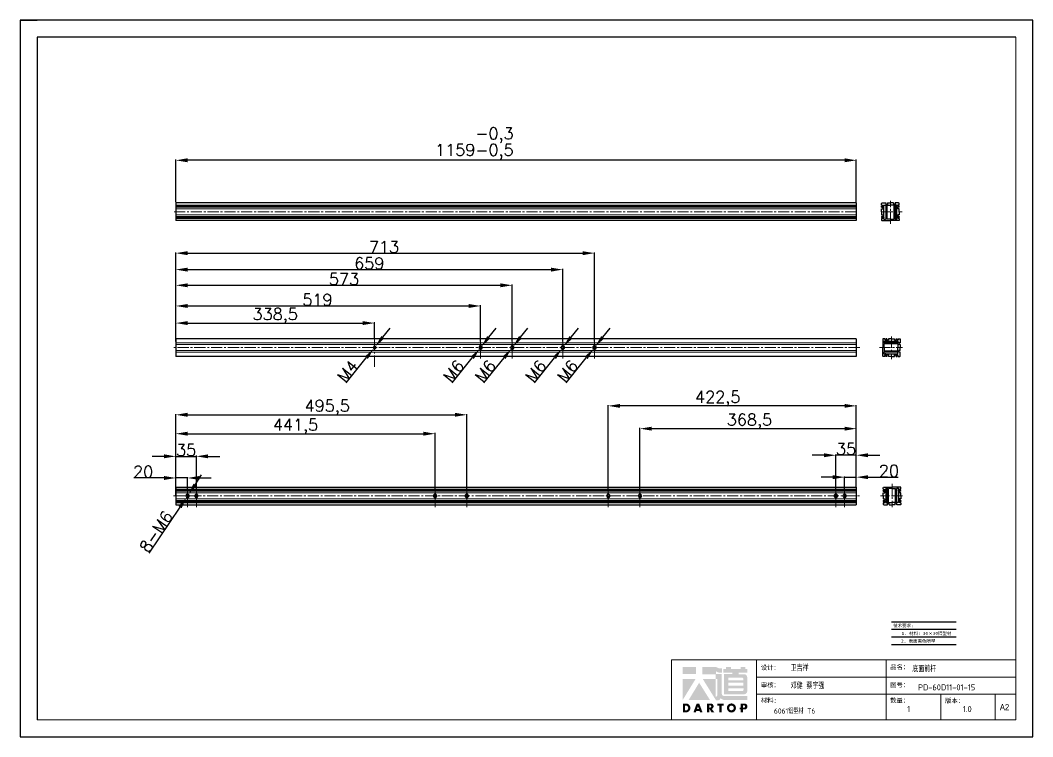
# Model space of a CAD drawing. Header units: millimetres. Extents: x -30327 to 34858, y 4015 to 75103.
# Drawn here: x 18021 to 19746, y 60062 to 61281 of the extents above; entities that cross this region are included whole.
import ezdxf
from ezdxf.enums import TextEntityAlignment as Align

# ---------------------------------------------------------------- set-up
doc = ezdxf.new("R2010")
doc.units = ezdxf.units.MM
doc.linetypes.add('CENTER2', pattern=[28.575, 19.05, -3.175, 3.175, -3.175])
doc.layers.add('A-TITLEBLOCK', color=7, linetype='Continuous', lineweight=18)
doc.layers.add('cen', color=1, linetype='CENTER2', lineweight=9)
for name, color, linetype in [('print', 30, 'Continuous'), ('red', 1, 'CENTER2'), ('yellow', 2, 'Continuous')]:
    doc.layers.add(name, color=color, linetype=linetype)
doc.styles.add('GB', font='GBENOR.SHX', dxfattribs={"bigfont": 'gbcbig.shx'})
doc.styles.add('HZ', font='')
doc.styles.add('SLDTEXTSTYLE0', font='simfang.ttf', dxfattribs={"bigfont": 'bigfont'})
doc.styles.add('SLDTEXTSTYLE1', font='Gothic.ttf', dxfattribs={"width": 0.913})
doc.styles.get("Standard").update_dxf_attribs({"font": 'txt', "bigfont": 'gbcbig.shx'})
doc.styles.get('HZ').set_extended_font_data('SimSun')
doc.dimstyles.new('ISO-25', dxfattribs={"dimtxt": 20, "dimasz": 20, "dimexe": 1.25, "dimexo": 0.625, "dimtad": 1, "dimtxsty": 'Standard', "dimcen": 2.5, "dimadec": 0, "dimazin": 0, "dimtfac": 1, "dimtmove": 0, "dimatfit": 3, "dimfxl": 0, "dimarcsym": 0})

# ---------------------------------------------------------------- blocks, each defined once
blk = doc.blocks.new('*D225')
at = {"layer": 'Defpoints', "color": 0, "transparency": 16777216}
for p in [(18286.4, 61043), (18286.4, 60971), (19445.4, 60970.4)]:
    blk.add_point(p, dxfattribs=at)
at = {"layer": 'yellow', "color": 0, "lineweight": -2, "transparency": 16777216}
for p, q in [((18286.4, 60971.7), (18286.4, 61044.3)), ((19445.4, 60971), (19445.4, 61044.3)), ((19425.4, 61043), (18306.4, 61043))]:
    blk.add_line(p, q, dxfattribs=at)
at = {"layer": 'yellow', "color": 0, "transparency": 16777216}
for points in [[(18306.4, 61046.4), (18306.4, 61039.7), (18286.4, 61043)], [(19425.4, 61046.4), (19425.4, 61039.7), (19445.4, 61043)]]:
    blk.add_solid(points, dxfattribs=at)
at = {"layer": 'yellow', "color": 0, "lineweight": 9, "transparency": 16777216, "insert": (18794.9, 61074.7), "char_height": 20, "attachment_point": 5}
blk.add_mtext('1159\\S-0,3^ -0,5;', dxfattribs=at)
blk = doc.blocks.new('*D226')
at = {"layer": 'Defpoints', "color": 0, "transparency": 16777216}
for p in [(18304.7, 60469.3), (18308.1, 60474.3)]:
    blk.add_point(p, dxfattribs=at)
at = {"layer": 'yellow', "color": 0, "lineweight": -2, "transparency": 16777216}
for p, q in [((18319.2, 60490.9), (18330.4, 60507.5)), ((18308.1, 60474.3), (18304.7, 60469.3)), ((18240.9, 60374.2), (18293.6, 60452.7))]:
    blk.add_line(p, q, dxfattribs=at)
at = {"layer": 'yellow', "color": 0, "transparency": 16777216}
for points in [[(18316.5, 60492.8), (18322, 60489.1), (18308.1, 60474.3)], [(18290.8, 60454.6), (18296.4, 60450.9), (18304.7, 60469.3)]]:
    blk.add_solid(points, dxfattribs=at)
at = {"layer": 'yellow', "color": 0, "lineweight": 9, "transparency": 16777216, "insert": (18252.8, 60411.1), "char_height": 20, "attachment_point": 5, "rotation": 56.1232}
blk.add_mtext('8-M6', dxfattribs=at)
blk = doc.blocks.new('*D227')
at = {"layer": 'Defpoints', "color": 0, "transparency": 16777216}
for p in [(19425.4, 60503.8), (19425.4, 60481.8), (19445.4, 60486.8)]:
    blk.add_point(p, dxfattribs=at)
at = {"layer": 'yellow', "color": 0, "lineweight": -2, "transparency": 16777216}
for p, q in [((19405.4, 60503.8), (19385.4, 60503.8)), ((19425.4, 60482.5), (19425.4, 60505)), ((19425.4, 60503.8), (19445.4, 60503.8)), ((19445.4, 60487.5), (19445.4, 60505)), ((19465.4, 60503.8), (19516.7, 60503.8))]:
    blk.add_line(p, q, dxfattribs=at)
at = {"layer": 'yellow', "color": 0, "transparency": 16777216}
for points in [[(19405.4, 60507.1), (19405.4, 60500.4), (19425.4, 60503.8)], [(19465.4, 60507.1), (19465.4, 60500.4), (19445.4, 60503.8)]]:
    blk.add_solid(points, dxfattribs=at)
at = {"layer": 'yellow', "color": 0, "lineweight": 9, "transparency": 16777216, "insert": (19501, 60514.4), "char_height": 20, "attachment_point": 5}
blk.add_mtext('20', dxfattribs=at)
blk = doc.blocks.new('*D228')
at = {"layer": 'Defpoints', "color": 0, "transparency": 16777216}
for p in [(18306.4, 60502.4), (18286.4, 60486.8), (18306.4, 60481.3)]:
    blk.add_point(p, dxfattribs=at)
at = {"layer": 'yellow', "color": 0, "lineweight": -2, "transparency": 16777216}
for p, q in [((18266.4, 60502.4), (18215.2, 60502.4)), ((18286.4, 60487.5), (18286.4, 60503.6)), ((18306.4, 60502.4), (18286.4, 60502.4)), ((18306.4, 60482), (18306.4, 60503.6)), ((18326.4, 60502.4), (18346.4, 60502.4))]:
    blk.add_line(p, q, dxfattribs=at)
at = {"layer": 'yellow', "color": 0, "transparency": 16777216}
for points in [[(18266.4, 60505.7), (18266.4, 60499), (18286.4, 60502.4)], [(18326.4, 60505.7), (18326.4, 60499), (18306.4, 60502.4)]]:
    blk.add_solid(points, dxfattribs=at)
at = {"layer": 'yellow', "color": 0, "lineweight": 9, "transparency": 16777216, "insert": (18230.8, 60513), "char_height": 20, "attachment_point": 5}
blk.add_mtext('20', dxfattribs=at)
blk = doc.blocks.new('*D473')
at = {"layer": 'Defpoints', "color": 0, "transparency": 16777216}
for p in [(18321.4, 60539.2), (18286.4, 60487.8), (18321.4, 60481.3)]:
    blk.add_point(p, dxfattribs=at)
at = {"layer": 'yellow', "color": 0, "lineweight": -2, "transparency": 16777216}
for p, q in [((18266.4, 60539.2), (18246.4, 60539.2)), ((18286.4, 60488.5), (18286.4, 60540.5)), ((18286.4, 60539.2), (18321.4, 60539.2)), ((18321.4, 60482), (18321.4, 60540.5)), ((18341.4, 60539.2), (18361.4, 60539.2))]:
    blk.add_line(p, q, dxfattribs=at)
at = {"layer": 'yellow', "color": 0, "transparency": 16777216}
for points in [[(18266.4, 60542.6), (18266.4, 60535.9), (18286.4, 60539.2)], [(18341.4, 60542.6), (18341.4, 60535.9), (18321.4, 60539.2)]]:
    blk.add_solid(points, dxfattribs=at)
at = {"layer": 'yellow', "color": 0, "lineweight": 9, "transparency": 16777216, "insert": (18303.9, 60549.9), "char_height": 20, "attachment_point": 5}
blk.add_mtext('35', dxfattribs=at)
blk = doc.blocks.new('*D474')
at = {"layer": 'Defpoints', "color": 0, "transparency": 16777216}
for p in [(18781.9, 60609.9), (18286.4, 60481.3), (18781.9, 60481.3)]:
    blk.add_point(p, dxfattribs=at)
at = {"layer": 'yellow', "color": 0, "lineweight": -2, "transparency": 16777216}
for p, q in [((18286.4, 60482), (18286.4, 60611.2)), ((18306.4, 60609.9), (18761.9, 60609.9)), ((18781.9, 60482), (18781.9, 60611.2))]:
    blk.add_line(p, q, dxfattribs=at)
at = {"layer": 'yellow', "color": 0, "transparency": 16777216}
for points in [[(18306.4, 60613.3), (18306.4, 60606.6), (18286.4, 60609.9)], [(18761.9, 60613.3), (18761.9, 60606.6), (18781.9, 60609.9)]]:
    blk.add_solid(points, dxfattribs=at)
at = {"layer": 'yellow', "color": 0, "lineweight": 9, "transparency": 16777216, "insert": (18544.3, 60622.2), "char_height": 20, "attachment_point": 5}
blk.add_mtext('495,5', dxfattribs=at)
blk = doc.blocks.new('*D475')
at = {"layer": 'Defpoints', "color": 0, "transparency": 16777216}
for p in [(19076.9, 60586.3), (19076.9, 60481.8), (19445.4, 60487.8)]:
    blk.add_point(p, dxfattribs=at)
at = {"layer": 'yellow', "color": 0, "lineweight": -2, "transparency": 16777216}
for p, q in [((19076.9, 60482.5), (19076.9, 60587.5)), ((19425.4, 60586.3), (19096.9, 60586.3)), ((19445.4, 60488.5), (19445.4, 60587.5))]:
    blk.add_line(p, q, dxfattribs=at)
at = {"layer": 'yellow', "color": 0, "transparency": 16777216}
for points in [[(19096.9, 60589.6), (19096.9, 60583), (19076.9, 60586.3)], [(19425.4, 60589.6), (19425.4, 60583), (19445.4, 60586.3)]]:
    blk.add_solid(points, dxfattribs=at)
at = {"layer": 'yellow', "color": 0, "lineweight": 9, "transparency": 16777216, "insert": (19263.4, 60598.6), "char_height": 20, "attachment_point": 5}
blk.add_mtext('368,5', dxfattribs=at)
blk = doc.blocks.new('*D476')
at = {"layer": 'Defpoints', "color": 0, "transparency": 16777216}
for p in [(19410.4, 60541.1), (19410.4, 60481.8), (19445.4, 60486.8)]:
    blk.add_point(p, dxfattribs=at)
at = {"layer": 'yellow', "color": 0, "lineweight": -2, "transparency": 16777216}
for p, q in [((19390.4, 60541.1), (19370.4, 60541.1)), ((19410.4, 60482.5), (19410.4, 60542.3)), ((19445.4, 60541.1), (19410.4, 60541.1)), ((19445.4, 60487.5), (19445.4, 60542.3)), ((19465.4, 60541.1), (19485.4, 60541.1))]:
    blk.add_line(p, q, dxfattribs=at)
at = {"layer": 'yellow', "color": 0, "transparency": 16777216}
for points in [[(19390.4, 60544.4), (19390.4, 60537.7), (19410.4, 60541.1)], [(19465.4, 60544.4), (19465.4, 60537.7), (19445.4, 60541.1)]]:
    blk.add_solid(points, dxfattribs=at)
at = {"layer": 'yellow', "color": 0, "lineweight": 9, "transparency": 16777216, "insert": (19427.9, 60551.7), "char_height": 20, "attachment_point": 5}
blk.add_mtext('35', dxfattribs=at)
blk = doc.blocks.new('*D628')
at = {"layer": 'Defpoints', "color": 0, "transparency": 16777216}
for p in [(18624.9, 60766), (18286.4, 60739.4), (18624.9, 60740)]:
    blk.add_point(p, dxfattribs=at)
at = {"layer": 'yellow', "color": 0, "lineweight": -2, "transparency": 16777216}
for p, q in [((18286.4, 60740), (18286.4, 60767.3)), ((18306.4, 60766), (18604.9, 60766)), ((18624.9, 60740.6), (18624.9, 60767.3))]:
    blk.add_line(p, q, dxfattribs=at)
at = {"layer": 'yellow', "color": 0, "transparency": 16777216}
for points in [[(18306.4, 60769.3), (18306.4, 60762.7), (18286.4, 60766)], [(18604.9, 60769.3), (18604.9, 60762.7), (18624.9, 60766)]]:
    blk.add_solid(points, dxfattribs=at)
at = {"layer": 'yellow', "color": 0, "lineweight": 9, "transparency": 16777216, "insert": (18455.7, 60778.3), "char_height": 20, "attachment_point": 5}
blk.add_mtext('338,5', dxfattribs=at)
blk = doc.blocks.new('*D629')
at = {"layer": 'Defpoints', "color": 0, "transparency": 16777216}
for p in [(18623.4, 60722.4), (18626.5, 60726.3)]:
    blk.add_point(p, dxfattribs=at)
at = {"layer": 'yellow', "color": 0, "lineweight": -2, "transparency": 16777216}
for p, q in [((18639, 60742), (18651.5, 60757.6)), ((18626.5, 60726.3), (18623.4, 60722.4)), ((18576.7, 60664.2), (18610.9, 60706.8))]:
    blk.add_line(p, q, dxfattribs=at)
at = {"layer": 'yellow', "color": 0, "transparency": 16777216}
for points in [[(18636.4, 60744), (18641.6, 60739.9), (18626.5, 60726.3)], [(18608.3, 60708.9), (18613.5, 60704.8), (18623.4, 60722.4)]]:
    blk.add_solid(points, dxfattribs=at)
at = {"layer": 'yellow', "color": 0, "lineweight": 9, "transparency": 16777216, "insert": (18579.2, 60684.4), "char_height": 20, "attachment_point": 5, "rotation": 51.296}
blk.add_mtext('M4', dxfattribs=at)
blk = doc.blocks.new('*D1187')
at = {"layer": 'Defpoints', "color": 0, "transparency": 16777216}
for p in [(18727.9, 60577.7), (18727.9, 60481.3), (18286.4, 60471.8)]:
    blk.add_point(p, dxfattribs=at)
at = {"layer": 'yellow', "color": 0, "lineweight": -2, "transparency": 16777216}
for p, q in [((18286.4, 60472.5), (18286.4, 60579)), ((18727.9, 60482), (18727.9, 60579)), ((18306.4, 60577.7), (18707.9, 60577.7))]:
    blk.add_line(p, q, dxfattribs=at)
at = {"layer": 'yellow', "color": 0, "transparency": 16777216}
for points in [[(18306.4, 60581.1), (18306.4, 60574.4), (18286.4, 60577.7)], [(18707.9, 60581.1), (18707.9, 60574.4), (18727.9, 60577.7)]]:
    blk.add_solid(points, dxfattribs=at)
at = {"layer": 'yellow', "color": 0, "lineweight": 9, "transparency": 16777216, "insert": (18490.3, 60590), "char_height": 20, "attachment_point": 5}
blk.add_mtext('441,5', dxfattribs=at)
blk = doc.blocks.new('*D1188')
at = {"layer": 'Defpoints', "color": 0, "transparency": 16777216}
for p in [(19022.9, 60625.1), (19022.9, 60481.8), (19445.4, 60486.8)]:
    blk.add_point(p, dxfattribs=at)
at = {"layer": 'yellow', "color": 0, "lineweight": -2, "transparency": 16777216}
for p, q in [((19022.9, 60482.5), (19022.9, 60626.3)), ((19425.4, 60625.1), (19042.9, 60625.1)), ((19445.4, 60487.5), (19445.4, 60626.3))]:
    blk.add_line(p, q, dxfattribs=at)
at = {"layer": 'yellow', "color": 0, "transparency": 16777216}
for points in [[(19042.9, 60628.4), (19042.9, 60621.8), (19022.9, 60625.1)], [(19425.4, 60628.4), (19425.4, 60621.8), (19445.4, 60625.1)]]:
    blk.add_solid(points, dxfattribs=at)
at = {"layer": 'yellow', "color": 0, "lineweight": 9, "transparency": 16777216, "insert": (19209.4, 60637.4), "char_height": 20, "attachment_point": 5}
blk.add_mtext('422,5', dxfattribs=at)
blk = doc.blocks.new('*D1197')
at = {"layer": 'Defpoints', "color": 0, "transparency": 16777216}
for p in [(18859.4, 60830.3), (18286.4, 60733.9), (18859.4, 60733.9)]:
    blk.add_point(p, dxfattribs=at)
at = {"layer": 'yellow', "color": 0, "lineweight": -2, "transparency": 16777216}
for p, q in [((18286.4, 60734.5), (18286.4, 60831.5)), ((18306.4, 60830.3), (18839.4, 60830.3)), ((18859.4, 60734.5), (18859.4, 60831.5))]:
    blk.add_line(p, q, dxfattribs=at)
at = {"layer": 'yellow', "color": 0, "transparency": 16777216}
for points in [[(18306.4, 60833.6), (18306.4, 60827), (18286.4, 60830.3)], [(18839.4, 60833.6), (18839.4, 60827), (18859.4, 60830.3)]]:
    blk.add_solid(points, dxfattribs=at)
at = {"layer": 'yellow', "color": 0, "lineweight": 9, "transparency": 16777216, "insert": (18572.9, 60840.9), "char_height": 20, "attachment_point": 5}
blk.add_mtext('573', dxfattribs=at)
blk = doc.blocks.new('*D1198')
at = {"layer": 'Defpoints', "color": 0, "transparency": 16777216}
for p in [(18999.4, 60885), (18286.4, 60740.4), (18999.4, 60733.9)]:
    blk.add_point(p, dxfattribs=at)
at = {"layer": 'yellow', "color": 0, "lineweight": -2, "transparency": 16777216}
for p, q in [((18286.4, 60741), (18286.4, 60886.2)), ((18306.4, 60885), (18979.4, 60885)), ((18999.4, 60734.5), (18999.4, 60886.2))]:
    blk.add_line(p, q, dxfattribs=at)
at = {"layer": 'yellow', "color": 0, "transparency": 16777216}
for points in [[(18306.4, 60888.3), (18306.4, 60881.6), (18286.4, 60885)], [(18979.4, 60888.3), (18979.4, 60881.6), (18999.4, 60885)]]:
    blk.add_solid(points, dxfattribs=at)
at = {"layer": 'yellow', "color": 0, "lineweight": 9, "transparency": 16777216, "insert": (18640.9, 60895.6), "char_height": 20, "attachment_point": 5}
blk.add_mtext('713', dxfattribs=at)
blk = doc.blocks.new('*D1199')
at = {"layer": 'Defpoints', "color": 0, "transparency": 16777216}
for p in [(18857.9, 60722.4), (18861, 60726.3)]:
    blk.add_point(p, dxfattribs=at)
at = {"layer": 'yellow', "color": 0, "lineweight": -2, "transparency": 16777216}
for p, q in [((18873.5, 60742), (18886, 60757.6)), ((18861, 60726.3), (18857.9, 60722.4)), ((18811.2, 60664.2), (18845.4, 60706.8))]:
    blk.add_line(p, q, dxfattribs=at)
at = {"layer": 'yellow', "color": 0, "transparency": 16777216}
for points in [[(18870.9, 60744), (18876.1, 60739.9), (18861, 60726.3)], [(18842.8, 60708.9), (18848, 60704.8), (18857.9, 60722.4)]]:
    blk.add_solid(points, dxfattribs=at)
at = {"layer": 'yellow', "color": 0, "lineweight": 9, "transparency": 16777216, "insert": (18813.7, 60684.4), "char_height": 20, "attachment_point": 5, "rotation": 51.296}
blk.add_mtext('M6', dxfattribs=at)
blk = doc.blocks.new('*D1200')
at = {"layer": 'Defpoints', "color": 0, "transparency": 16777216}
for p in [(18997.9, 60722.4), (19001, 60726.3)]:
    blk.add_point(p, dxfattribs=at)
at = {"layer": 'yellow', "color": 0, "lineweight": -2, "transparency": 16777216}
for p, q in [((19013.5, 60742), (19026, 60757.6)), ((19001, 60726.3), (18997.9, 60722.4)), ((18951.2, 60664.2), (18985.4, 60706.8))]:
    blk.add_line(p, q, dxfattribs=at)
at = {"layer": 'yellow', "color": 0, "transparency": 16777216}
for points in [[(19010.9, 60744), (19016.1, 60739.9), (19001, 60726.3)], [(18982.8, 60708.9), (18988, 60704.8), (18997.9, 60722.4)]]:
    blk.add_solid(points, dxfattribs=at)
at = {"layer": 'yellow', "color": 0, "lineweight": 9, "transparency": 16777216, "insert": (18953.7, 60684.4), "char_height": 20, "attachment_point": 5, "rotation": 51.296}
blk.add_mtext('M6', dxfattribs=at)
blk = doc.blocks.new('*D1201')
at = {"layer": 'Defpoints', "color": 0, "transparency": 16777216}
for p in [(18805.4, 60795.1), (18286.4, 60739.4), (18805.4, 60733.9)]:
    blk.add_point(p, dxfattribs=at)
at = {"layer": 'yellow', "color": 0, "lineweight": -2, "transparency": 16777216}
for p, q in [((18286.4, 60740), (18286.4, 60796.4)), ((18306.4, 60795.1), (18785.4, 60795.1)), ((18805.4, 60734.5), (18805.4, 60796.4))]:
    blk.add_line(p, q, dxfattribs=at)
at = {"layer": 'yellow', "color": 0, "transparency": 16777216}
for points in [[(18306.4, 60798.4), (18306.4, 60791.8), (18286.4, 60795.1)], [(18785.4, 60798.4), (18785.4, 60791.8), (18805.4, 60795.1)]]:
    blk.add_solid(points, dxfattribs=at)
at = {"layer": 'yellow', "color": 0, "lineweight": 9, "transparency": 16777216, "insert": (18527.6, 60805.7), "char_height": 20, "attachment_point": 5}
blk.add_mtext('519', dxfattribs=at)
blk = doc.blocks.new('*D1202')
at = {"layer": 'Defpoints', "color": 0, "transparency": 16777216}
for p in [(18945.4, 60857), (18286.4, 60745.9), (18945.4, 60733.9)]:
    blk.add_point(p, dxfattribs=at)
at = {"layer": 'yellow', "color": 0, "lineweight": -2, "transparency": 16777216}
for p, q in [((18286.4, 60746.5), (18286.4, 60858.2)), ((18306.4, 60857), (18925.4, 60857)), ((18945.4, 60734.5), (18945.4, 60858.2))]:
    blk.add_line(p, q, dxfattribs=at)
at = {"layer": 'yellow', "color": 0, "transparency": 16777216}
for points in [[(18306.4, 60860.3), (18306.4, 60853.6), (18286.4, 60857)], [(18925.4, 60860.3), (18925.4, 60853.6), (18945.4, 60857)]]:
    blk.add_solid(points, dxfattribs=at)
at = {"layer": 'yellow', "color": 0, "lineweight": 9, "transparency": 16777216, "insert": (18615.9, 60867.6), "char_height": 20, "attachment_point": 5}
blk.add_mtext('659', dxfattribs=at)
blk = doc.blocks.new('*D1203')
at = {"layer": 'Defpoints', "color": 0, "transparency": 16777216}
for p in [(18803.9, 60722.4), (18807, 60726.3)]:
    blk.add_point(p, dxfattribs=at)
at = {"layer": 'yellow', "color": 0, "lineweight": -2, "transparency": 16777216}
for p, q in [((18819.5, 60742), (18832, 60757.6)), ((18807, 60726.3), (18803.9, 60722.4)), ((18757.2, 60664.2), (18791.4, 60706.8))]:
    blk.add_line(p, q, dxfattribs=at)
at = {"layer": 'yellow', "color": 0, "transparency": 16777216}
for points in [[(18816.9, 60744), (18822.1, 60739.9), (18807, 60726.3)], [(18788.8, 60708.9), (18794, 60704.8), (18803.9, 60722.4)]]:
    blk.add_solid(points, dxfattribs=at)
at = {"layer": 'yellow', "color": 0, "lineweight": 9, "transparency": 16777216, "insert": (18759.7, 60684.4), "char_height": 20, "attachment_point": 5, "rotation": 51.296}
blk.add_mtext('M6', dxfattribs=at)
blk = doc.blocks.new('*D1204')
at = {"layer": 'Defpoints', "color": 0, "transparency": 16777216}
for p in [(18943.9, 60722.4), (18947, 60726.3)]:
    blk.add_point(p, dxfattribs=at)
at = {"layer": 'yellow', "color": 0, "lineweight": -2, "transparency": 16777216}
for p, q in [((18959.5, 60742), (18972, 60757.6)), ((18947, 60726.3), (18943.9, 60722.4)), ((18897.2, 60664.2), (18931.4, 60706.8))]:
    blk.add_line(p, q, dxfattribs=at)
at = {"layer": 'yellow', "color": 0, "transparency": 16777216}
for points in [[(18956.9, 60744), (18962.1, 60739.9), (18947, 60726.3)], [(18928.8, 60708.9), (18934, 60704.8), (18943.9, 60722.4)]]:
    blk.add_solid(points, dxfattribs=at)
at = {"layer": 'yellow', "color": 0, "lineweight": 9, "transparency": 16777216, "insert": (18899.7, 60684.4), "char_height": 20, "attachment_point": 5, "rotation": 51.296}
blk.add_mtext('M6', dxfattribs=at)
blk = doc.blocks.new('Dartop Logo')
at = {"true_color": 0xc40018}
h = blk.add_hatch(color=12, dxfattribs=at)
h.set_gradient(color1=(196, 0, 24), color2=(196, 0, 24), tint=1)
h.paths.add_polyline_path([(30.39, -3.87), (33.08, -5.04), (35.99, -5.04), (35.99, -1.19), (33.59, -1.19), (30.46, 0.05), (17.94, 0.05), (17.94, -6.46), (30.12, -6.46), (30.12, -6.59), (30.12, -10.75), (18.31, -10.75), (30.46, -30.31), (32.87, -30.31, 0.279375), (34.63, -28.6), (34.63, -28.51), (34.84, -28.51, 0.143145), (38.15, -30.2), (59.27, -30.2), (59.27, -26.49), (38.06, -26.49, -0.414214), (35.75, -24.18), (35.75, -6.26), (30.39, -6.26)])
h.paths.add_polyline_path([(30.25, -10.84), (31.8, -10.84), (31.8, -26.02, -0.088936), (30.9, -26.94), (30.24, -26.94)], flags=16)
h = blk.add_hatch(color=12, dxfattribs=at)
h.set_gradient(color1=(196, 0, 24), color2=(196, 0, 24), tint=1)
h.paths.add_polyline_path([(59.24, -1.73), (57.36, -1.73), (57.36, 0.06), (53.06, 0.06), (53.06, -1.64), (44.29, -1.64), (44.29, 0.15), (39.7, 0.15), (39.7, -1.67), (37.16, -1.67), (37.16, -4.97), (45.54, -4.97), (45.54, -6.42), (37.73, -6.42), (37.73, -24.88), (56.26, -24.88, 0.414214), (59.15, -21.99), (59.15, -9.35, 0.414214), (56.26, -6.46), (51.36, -6.46), (51.36, -5.03), (59.24, -5.03)])
h.paths.add_polyline_path([(54.21, -9.59, -0.414214), (55.66, -11.04), (55.66, -12.1), (41.79, -12.1), (41.79, -9.59)], flags=16)
h.paths.add_polyline_path([(55.57, -14.33), (55.57, -17.01), (41.88, -17.01), (41.88, -14.33)], flags=16)
h.paths.add_polyline_path([(55.75, -19.43), (55.75, -20.57, -0.414214), (54.3, -22.02), (41.88, -22.02), (41.88, -19.43)], flags=16)
h = blk.add_hatch(color=12, dxfattribs=at)
h.set_gradient(color1=(196, 0, 24), color2=(196, 0, 24), tint=1)
h.paths.add_polyline_path([(12.18, 0), (0, 0), (0, -6.37), (12.18, -6.37)])
h = blk.add_hatch(color=12, dxfattribs=at)
h.set_gradient(color1=(196, 0, 24), color2=(196, 0, 24), tint=1)
h.paths.add_polyline_path([(11.79, -10.83), (0.03, -10.83), (0.03, -30.03)])
h = blk.add_hatch(color=12, dxfattribs=at)
h.set_gradient(color1=(196, 0, 24), color2=(196, 0, 24), tint=1)
h.paths.add_polyline_path([(15.05, -14.31), (5.44, -30.15), (25.01, -30.15)])
at = {"true_color": 0x646464}
h = blk.add_hatch(color=251, dxfattribs=at)
h.set_gradient(color1=(100, 100, 100), color2=(100, 100, 100), tint=1)
h.paths.add_polyline_path([(4.15, -33.43), (0.11, -33.43), (0.11, -41.5), (3.51, -41.5, 0.793016)])
h.paths.add_polyline_path([(3.57, -39.73), (2.16, -39.73), (2.16, -35.19), (3.42, -35.19, -0.671361)], flags=16)
h = blk.add_hatch(color=251, dxfattribs=at)
h.set_gradient(color1=(100, 100, 100), color2=(100, 100, 100), tint=1)
h.paths.add_polyline_path([(15.08, -33.36), (12.78, -33.36), (9.82, -41.51), (12, -41.51), (12.51, -40.06), (15.46, -40.06), (15.99, -41.52), (18.19, -41.52)])
h.paths.add_polyline_path([(14.9, -38.51), (13.07, -38.51), (13.97, -35.95)], flags=16)
h = blk.add_hatch(color=251, dxfattribs=at)
h.set_gradient(color1=(100, 100, 100), color2=(100, 100, 100), tint=1)
h.paths.add_polyline_path([(26.27, -33.36), (22.3, -33.36), (22.3, -41.51), (24.4, -41.51), (24.4, -38.28), (26.55, -41.54), (29.09, -41.54), (26.61, -38.3, 0.744055)])
h.paths.add_polyline_path([(24.38, -37.08), (24.38, -34.94), (25.32, -34.94, -0.796809), (25.3, -37.08)], flags=16)
h = blk.add_hatch(color=251, dxfattribs=at)
h.set_gradient(color1=(100, 100, 100), color2=(100, 100, 100), tint=1)
h.paths.add_polyline_path([(37.44, -33.4), (31.88, -33.4), (31.88, -35.16), (33.61, -35.16), (33.61, -41.52), (35.69, -41.52), (35.69, -35.16), (37.44, -35.16)])
h = blk.add_hatch(color=251, dxfattribs=at)
h.set_gradient(color1=(100, 100, 100), color2=(100, 100, 100), tint=1)
h.paths.add_polyline_path([(40.46, -37.41, 1), (48.83, -37.41, 1)])
h.paths.add_polyline_path([(46.8, -37.41, -1), (42.5, -37.41, -1)], flags=16)
h = blk.add_hatch(color=251, dxfattribs=at)
h.set_gradient(color1=(100, 100, 100), color2=(100, 100, 100), tint=1)
h.paths.add_polyline_path([(56.85, -33.38), (56.73, -33.38), (53.19, -33.38), (53.19, -37.19), (52.26, -37.19), (52.26, -38.73), (53.18, -38.73), (53.18, -41.5), (55.24, -41.5), (55.24, -38.72), (57.51, -38.72, 0.812304)])
h.paths.add_polyline_path([(55.21, -37.18), (55.21, -35.05), (56.39, -35.05, -0.778213), (56.27, -37.18)], flags=16)
blk = doc.blocks.new('DT-A2-TITLE')
for p, q in [((594, 420), (0, 420)), ((0, 420), (0, 420)), ((0, 420), (0, 0)), ((0, 420), (10, 420)), ((594, 0), (594, 420)), ((10, 410), (10, 10)), ((584, 410), (10, 410))]:
    blk.add_line(p, q)
at = {"layer": 'A-TITLEBLOCK', "color": 7}
for p, q in [((584, 410), (584, 10)), ((594, 0), (594, 297)), ((382, 10), (382, 45)), ((584, 45), (382, 45)), ((432, 45), (432, 10)), ((508, 45), (508, 10)), ((584, 35), (432, 35)), ((432, 25), (584.08, 25)), ((540, 10), (540, 25)), ((572, 10), (572, 25)), ((10, 10), (584, 10)), ((0, 0), (594, 0))]:
    blk.add_line(p, q, dxfattribs=at)
at = {"layer": 'A-TITLEBLOCK', "xscale": 0.6400000000000001, "yscale": 0.6400000000000001, "zscale": 0.6400000000000001}
blk.add_blockref('Dartop Logo', (388.65, 40.81), dxfattribs=at)
at = {"style": 'GB'}
for tag, p, height in [('#设计', (451.96, 38.52), 3.5), ('#品名', (523.32, 37.95), 3.5), ('#审核', (451.99, 28.1), 3.5), ('#图号', (526.67, 27.2), 3.5), ('#数量', (520.33, 14.51), 3.5), ('#版本', (552.92, 14.47), 3.5), ('#材料说明', (442.15, 13.59), 3)]:
    blk.add_attdef(tag, p, '', height=height, dxfattribs=at)
at = {"layer": 'A-TITLEBLOCK', "color": 7, "attachment_point": 1}
for s, insert, char_height, style in [('设计：', (434.47, 41.87), 2.646, 'SLDTEXTSTYLE0'), ('品名：', (510.43, 42.19), 2.646, 'SLDTEXTSTYLE0'), ('审核：', (434.47, 31.64), 2.646, 'SLDTEXTSTYLE0'), ('图号：', (510.4, 31.66), 2.646, 'SLDTEXTSTYLE0'), ('材料:', (434.47, 22.62), 2.646, 'SLDTEXTSTYLE0'), ('数量：', (510.35, 22.64), 2.646, 'SLDTEXTSTYLE0'), ('版本：', (542.59, 22.48), 2.646, 'SLDTEXTSTYLE0'), ('A2', (574.7, 19.21), 3.704, 'SLDTEXTSTYLE1')]:
    blk.add_mtext(s, dxfattribs=dict(at, insert=insert, char_height=char_height, style=style))

msp = doc.modelspace()

# ---------------------------------------------------------------- linework, layer by layer
for p, q in [((19445.4213, 60970.4022), (18286.4213, 60970.4022)), ((18286.4213, 60970.4022), (18286.4213, 60940.4022)), ((19445.4213, 60970.4022), (19445.4213, 60940.4022)), ((19488.5009, 60966.9022), (19490.0009, 60966.9022)), ((19488.5009, 60964.9022), (19491.5009, 60964.9022)), ((19488.5009, 60963.4022), (19488.5009, 60964.9022)), ((19488.5009, 60963.4022), (19491.0009, 60963.4022)), ((19488.5009, 60960.4022), (19491.0009, 60960.4022)), ((19488.5009, 60955.4022), (19488.5009, 60960.4022)), ((19491.0009, 60966.4022), (19491.5009, 60966.4022)), ((19491.0009, 60960.4022), (19491.0009, 60963.4022)), ((19491.5009, 60964.9022), (19491.5009, 60966.4022)), ((19492.5009, 60964.9022), (19492.5009, 60965.9022)), ((19495.5009, 60967.9022), (19498.5009, 60967.9022)), ((19497.5009, 60966.4022), (19498.5009, 60966.4022)), ((19498.5009, 60970.4022), (19503.5009, 60970.4022)), ((19498.5009, 60966.4022), (19503.5009, 60966.4022)), ((19508.5009, 60970.4022), (19503.5009, 60970.4022)), ((19508.5009, 60966.4022), (19503.5009, 60966.4022)), ((19511.5009, 60967.9022), (19508.5009, 60967.9022)), ((19509.5009, 60966.4022), (19508.5009, 60966.4022)), ((19514.5009, 60964.9022), (19514.5009, 60965.9022)), ((19515.5009, 60964.9022), (19515.5009, 60966.4022)), ((19516.0009, 60966.4022), (19515.5009, 60966.4022)), ((19518.5009, 60964.9022), (19515.5009, 60964.9022)), ((19516.0009, 60960.4022), (19516.0009, 60963.4022)), ((19518.5009, 60963.4022), (19516.0009, 60963.4022)), ((19518.5009, 60960.4022), (19516.0009, 60960.4022)), ((19518.5009, 60966.9022), (19517.0009, 60966.9022)), ((19518.5009, 60963.4022), (19518.5009, 60964.9022)), ((19518.5009, 60955.4022), (19518.5009, 60960.4022)), ((19488.5009, 60955.4022), (19488.5009, 60950.4022)), ((19488.5009, 60950.4022), (19491.0009, 60950.4022)), ((19488.5009, 60947.4022), (19491.0009, 60947.4022)), ((19488.5009, 60947.4022), (19488.5009, 60945.9022)), ((19488.5009, 60945.9022), (19491.5009, 60945.9022)), ((19488.5009, 60943.9022), (19490.0009, 60943.9022)), ((19491.0009, 60950.4022), (19491.0009, 60947.4022)), ((19491.0009, 60944.4022), (19491.5009, 60944.4022)), ((19491.5009, 60945.9022), (19491.5009, 60944.4022)), ((19492.5009, 60945.9022), (19492.5009, 60944.9022)), ((19503.5009, 60942.9022), (19497.5009, 60942.9022)), ((19503.5009, 60942.9022), (19509.5009, 60942.9022)), ((19514.5009, 60945.9022), (19514.5009, 60944.9022)), ((19515.5009, 60945.9022), (19515.5009, 60944.4022)), ((19518.5009, 60945.9022), (19515.5009, 60945.9022)), ((19516.0009, 60944.4022), (19515.5009, 60944.4022)), ((19518.5009, 60950.4022), (19516.0009, 60950.4022)), ((19516.0009, 60950.4022), (19516.0009, 60947.4022)), ((19518.5009, 60947.4022), (19516.0009, 60947.4022)), ((19518.5009, 60943.9022), (19517.0009, 60943.9022)), ((19518.5009, 60955.4022), (19518.5009, 60950.4022)), ((19518.5009, 60947.4022), (19518.5009, 60945.9022)), ((19445.4213, 60940.4022), (18286.4213, 60940.4022)), ((19445.4213, 60739.3964), (18286.4213, 60739.3964)), ((18286.4213, 60739.3964), (18286.4213, 60709.3964)), ((19445.4213, 60739.3964), (19445.4213, 60709.3964)), ((19493.8121, 60739.3964), (19493.8121, 60737.8964)), ((19494.3121, 60736.8964), (19494.3121, 60736.3964)), ((19495.8121, 60736.3964), (19494.3121, 60736.3964)), ((19495.8121, 60735.3964), (19494.8121, 60735.3964)), ((19497.3121, 60739.3964), (19495.8121, 60739.3964)), ((19495.8121, 60739.3964), (19495.8121, 60736.3964)), ((19497.3121, 60739.3964), (19497.3121, 60736.8964)), ((19500.3121, 60736.8964), (19497.3121, 60736.8964)), ((19505.3121, 60739.3964), (19500.3121, 60739.3964)), ((19500.3121, 60739.3964), (19500.3121, 60736.8964)), ((19505.3121, 60739.3964), (19510.3121, 60739.3964)), ((19510.3121, 60739.3964), (19510.3121, 60736.8964)), ((19510.3121, 60736.8964), (19513.3121, 60736.8964)), ((19513.3121, 60739.3964), (19514.8121, 60739.3964)), ((19513.3121, 60739.3964), (19513.3121, 60736.8964)), ((19514.8121, 60739.3964), (19514.8121, 60736.3964)), ((19514.8121, 60736.3964), (19516.3121, 60736.3964)), ((19514.8121, 60735.3964), (19515.8121, 60735.3964)), ((19516.3121, 60736.8964), (19516.3121, 60736.3964)), ((19516.8121, 60739.3964), (19516.8121, 60737.8964)), ((19492.8121, 60724.3964), (19492.8121, 60730.3964)), ((19492.8121, 60724.3964), (19492.8121, 60718.3964)), ((19516.3121, 60730.3964), (19516.3121, 60729.3964)), ((19516.3121, 60729.3964), (19516.3121, 60724.3964)), ((19516.3121, 60719.3964), (19516.3121, 60724.3964)), ((19516.3121, 60718.3964), (19516.3121, 60719.3964)), ((19517.8121, 60732.3964), (19517.8121, 60729.3964)), ((19517.8121, 60716.3964), (19517.8121, 60719.3964)), ((19520.3121, 60729.3964), (19520.3121, 60724.3964)), ((19520.3121, 60719.3964), (19520.3121, 60724.3964)), ((19445.4213, 60709.3964), (18286.4213, 60709.3964)), ((19493.8121, 60709.3964), (19493.8121, 60710.8964)), ((19494.3121, 60711.8964), (19494.3121, 60712.3964)), ((19495.8121, 60712.3964), (19494.3121, 60712.3964)), ((19495.8121, 60713.3964), (19494.8121, 60713.3964)), ((19495.8121, 60709.3964), (19495.8121, 60712.3964)), ((19497.3121, 60709.3964), (19495.8121, 60709.3964)), ((19500.3121, 60711.8964), (19497.3121, 60711.8964)), ((19497.3121, 60709.3964), (19497.3121, 60711.8964)), ((19500.3121, 60709.3964), (19500.3121, 60711.8964)), ((19505.3121, 60709.3964), (19500.3121, 60709.3964)), ((19505.3121, 60709.3964), (19510.3121, 60709.3964)), ((19510.3121, 60709.3964), (19510.3121, 60711.8964)), ((19510.3121, 60711.8964), (19513.3121, 60711.8964)), ((19513.3121, 60709.3964), (19513.3121, 60711.8964)), ((19513.3121, 60709.3964), (19514.8121, 60709.3964)), ((19514.8121, 60713.3964), (19515.8121, 60713.3964)), ((19514.8121, 60712.3964), (19516.3121, 60712.3964)), ((19514.8121, 60709.3964), (19514.8121, 60712.3964)), ((19516.3121, 60711.8964), (19516.3121, 60712.3964)), ((19516.8121, 60709.3964), (19516.8121, 60710.8964)), ((18286.4213, 60486.8312), (19445.4213, 60486.8312)), ((18286.4213, 60486.8312), (18286.4213, 60456.8312)), ((19445.4213, 60486.8312), (19445.4213, 60456.8312)), ((19491.4056, 60483.3312), (19492.9056, 60483.3312)), ((19491.4056, 60481.3312), (19494.4056, 60481.3312)), ((19491.4056, 60479.8312), (19491.4056, 60481.3312)), ((19491.4056, 60479.8312), (19493.9056, 60479.8312)), ((19491.4056, 60476.8312), (19493.9056, 60476.8312)), ((19491.4056, 60471.8312), (19491.4056, 60476.8312)), ((19493.9056, 60482.8312), (19494.4056, 60482.8312)), ((19493.9056, 60476.8312), (19493.9056, 60479.8312)), ((19494.4056, 60481.3312), (19494.4056, 60482.8312)), ((19495.4056, 60481.3312), (19495.4056, 60482.3312)), ((19506.4056, 60484.3312), (19500.4056, 60484.3312)), ((19506.4056, 60484.3312), (19512.4056, 60484.3312)), ((19517.4056, 60481.3312), (19517.4056, 60482.3312)), ((19518.4056, 60481.3312), (19518.4056, 60482.8312)), ((19518.9056, 60482.8312), (19518.4056, 60482.8312)), ((19521.4056, 60481.3312), (19518.4056, 60481.3312)), ((19518.9056, 60476.8312), (19518.9056, 60479.8312)), ((19521.4056, 60479.8312), (19518.9056, 60479.8312)), ((19521.4056, 60476.8312), (19518.9056, 60476.8312)), ((19521.4056, 60483.3312), (19519.9056, 60483.3312)), ((19521.4056, 60479.8312), (19521.4056, 60481.3312)), ((19521.4056, 60471.8312), (19521.4056, 60476.8312)), ((19491.4056, 60471.8312), (19491.4056, 60466.8312)), ((19491.4056, 60466.8312), (19493.9056, 60466.8312)), ((19491.4056, 60463.8312), (19493.9056, 60463.8312)), ((19491.4056, 60463.8312), (19491.4056, 60462.3312)), ((19491.4056, 60462.3312), (19494.4056, 60462.3312)), ((19491.4056, 60460.3312), (19492.9056, 60460.3312)), ((19493.9056, 60466.8312), (19493.9056, 60463.8312)), ((19493.9056, 60460.8312), (19494.4056, 60460.8312)), ((19494.4056, 60462.3312), (19494.4056, 60460.8312)), ((19495.4056, 60462.3312), (19495.4056, 60461.3312)), ((19498.4056, 60459.3312), (19501.4056, 60459.3312)), ((19500.4056, 60460.8312), (19501.4056, 60460.8312)), ((19501.4056, 60460.8312), (19506.4056, 60460.8312)), ((19511.4056, 60460.8312), (19506.4056, 60460.8312)), ((19512.4056, 60460.8312), (19511.4056, 60460.8312)), ((19514.4056, 60459.3312), (19511.4056, 60459.3312)), ((19517.4056, 60462.3312), (19517.4056, 60461.3312)), ((19521.4056, 60462.3312), (19518.4056, 60462.3312)), ((19518.4056, 60462.3312), (19518.4056, 60460.8312)), ((19518.9056, 60460.8312), (19518.4056, 60460.8312)), ((19518.9056, 60466.8312), (19518.9056, 60463.8312)), ((19521.4056, 60466.8312), (19518.9056, 60466.8312)), ((19521.4056, 60463.8312), (19518.9056, 60463.8312)), ((19521.4056, 60460.3312), (19519.9056, 60460.3312)), ((19521.4056, 60471.8312), (19521.4056, 60466.8312)), ((19521.4056, 60463.8312), (19521.4056, 60462.3312)), ((18286.4213, 60456.8312), (19445.4213, 60456.8312)), ((19501.4056, 60456.8312), (19506.4056, 60456.8312)), ((19511.4056, 60456.8312), (19506.4056, 60456.8312))]:
    msp.add_line(p, q)
at = {"lineweight": 9}
for p, q in [((19445.4213, 60966.9022), (18286.4213, 60966.9022)), ((19445.4213, 60966.4022), (18286.4213, 60966.4022)), ((19445.4213, 60964.9022), (18286.4213, 60964.9022)), ((19445.4213, 60963.4022), (18286.4213, 60963.4022)), ((19445.4213, 60960.4022), (18286.4213, 60960.4022)), ((19445.4213, 60950.4022), (18286.4213, 60950.4022)), ((19445.4213, 60947.4022), (18286.4213, 60947.4022)), ((19445.4213, 60945.9022), (18286.4213, 60945.9022)), ((19445.4213, 60944.4022), (18286.4213, 60944.4022)), ((19445.4213, 60943.7604), (18286.4213, 60943.7604)), ((19445.4213, 60732.3964), (18286.4213, 60732.3964)), ((19445.4213, 60729.3964), (18286.4213, 60729.3964)), ((19445.4213, 60719.3964), (18286.4213, 60719.3964)), ((19445.4213, 60716.3964), (18286.4213, 60716.3964)), ((18286.4213, 60483.3312), (19445.4213, 60483.3312)), ((18286.4213, 60482.8312), (19445.4213, 60482.8312)), ((18286.4213, 60481.3312), (19445.4213, 60481.3312)), ((18286.4213, 60479.8312), (19445.4213, 60479.8312)), ((18286.4213, 60476.8312), (19445.4213, 60476.8312)), ((18286.4213, 60466.8312), (19445.4213, 60466.8312)), ((18286.4213, 60463.8312), (19445.4213, 60463.8312)), ((18286.4213, 60462.3312), (19445.4213, 60462.3312)), ((18286.4213, 60460.8312), (19445.4213, 60460.8312)), ((18286.4213, 60460.1894), (19445.4213, 60460.1894))]:
    msp.add_line(p, q, dxfattribs=at)
for points in [[(19488.5009, 60966.9022), (19488.5009, 60969.4022, -0.414213562), (19489.5009, 60970.4022), (19495.5009, 60970.4022)], [(19490.0009, 60966.9022), (19490.0009, 60966.9022, 0.414213562), (19490.5009, 60966.4022), (19491.0009, 60966.4022)], [(19518.5009, 60966.9022), (19518.5009, 60969.4022, 0.414213562), (19517.5009, 60970.4022), (19511.5009, 60970.4022)], [(19517.0009, 60966.9022), (19517.0009, 60966.9022, -0.414213562), (19516.5009, 60966.4022), (19516.0009, 60966.4022)], [(19488.5009, 60943.9022), (19488.5009, 60941.4022, 0.414213562), (19489.5009, 60940.4022), (19503.5009, 60940.4022)], [(19490.0009, 60943.9022), (19490.0009, 60943.9022, -0.414213562), (19490.5009, 60944.4022), (19491.0009, 60944.4022)], [(19518.5009, 60943.9022), (19518.5009, 60941.4022, -0.414213562), (19517.5009, 60940.4022), (19503.5009, 60940.4022)], [(19517.0009, 60943.9022), (19517.0009, 60943.9022, 0.414213562), (19516.5009, 60944.4022), (19516.0009, 60944.4022)], [(19493.8121, 60739.3964), (19491.3121, 60739.3964, 0.414213562), (19490.3121, 60738.3964), (19490.3121, 60724.3964)], [(19493.8121, 60737.8964), (19493.8121, 60737.8964, -0.414213562), (19494.3121, 60737.3964), (19494.3121, 60736.8964)], [(19516.8121, 60737.8964), (19516.8121, 60737.8964, 0.414213562), (19516.3121, 60737.3964), (19516.3121, 60736.8964)], [(19516.8121, 60739.3964), (19519.3121, 60739.3964, -0.414213562), (19520.3121, 60738.3964), (19520.3121, 60732.3964)], [(19493.8121, 60709.3964), (19491.3121, 60709.3964, -0.414213562), (19490.3121, 60710.3964), (19490.3121, 60724.3964)], [(19516.8121, 60709.3964), (19519.3121, 60709.3964, 0.414213562), (19520.3121, 60710.3964), (19520.3121, 60716.3964)], [(19493.8121, 60710.8964), (19493.8121, 60710.8964, 0.414213562), (19494.3121, 60711.3964), (19494.3121, 60711.8964)], [(19516.8121, 60710.8964), (19516.8121, 60710.8964, -0.414213562), (19516.3121, 60711.3964), (19516.3121, 60711.8964)], [(19491.4056, 60483.3312), (19491.4056, 60485.8312, -0.414213562), (19492.4056, 60486.8312), (19506.4056, 60486.8312)], [(19492.9056, 60483.3312), (19492.9056, 60483.3312, 0.414213562), (19493.4056, 60482.8312), (19493.9056, 60482.8312)], [(19521.4056, 60483.3312), (19521.4056, 60485.8312, 0.414213562), (19520.4056, 60486.8312), (19506.4056, 60486.8312)], [(19519.9056, 60483.3312), (19519.9056, 60483.3312, -0.414213562), (19519.4056, 60482.8312), (19518.9056, 60482.8312)], [(19491.4056, 60460.3312), (19491.4056, 60457.8312, 0.414213562), (19492.4056, 60456.8312), (19498.4056, 60456.8312)], [(19492.9056, 60460.3312), (19492.9056, 60460.3312, -0.414213562), (19493.4056, 60460.8312), (19493.9056, 60460.8312)], [(19521.4056, 60460.3312), (19521.4056, 60457.8312, -0.414213562), (19520.4056, 60456.8312), (19514.4056, 60456.8312)], [(19519.9056, 60460.3312), (19519.9056, 60460.3312, 0.414213562), (19519.4056, 60460.8312), (19518.9056, 60460.8312)]]:
    msp.add_lwpolyline(points, format="xyb")
for points in [[(19492.5009, 60942.9022), (19492.5009, 60965.9022, -0.414213562), (19493.0009, 60966.4022), (19495.0009, 60966.4022, -0.414213562), (19495.5009, 60965.9022), (19495.5009, 60942.9022, -0.414213562), (19495.0009, 60942.4022), (19493.0009, 60942.4022, -0.414213562)], [(19514.5009, 60942.9022), (19514.5009, 60965.9022, 0.414213562), (19514.0009, 60966.4022), (19512.0009, 60966.4022, 0.414213562), (19511.5009, 60965.9022), (19511.5009, 60942.9022, 0.414213562), (19512.0009, 60942.4022), (19514.0009, 60942.4022, 0.414213562)], [(19492.8121, 60735.3964), (19515.8121, 60735.3964, -0.414213562), (19516.3121, 60734.8964), (19516.3121, 60732.8964, -0.414213562), (19515.8121, 60732.3964), (19492.8121, 60732.3964, -0.414213562), (19492.3121, 60732.8964), (19492.3121, 60734.8964, -0.414213562)], [(19492.8121, 60713.3964), (19515.8121, 60713.3964, 0.414213562), (19516.3121, 60713.8964), (19516.3121, 60715.8964, 0.414213562), (19515.8121, 60716.3964), (19492.8121, 60716.3964, 0.414213562), (19492.3121, 60715.8964), (19492.3121, 60713.8964, 0.414213562)], [(19495.4056, 60484.3312), (19495.4056, 60461.3312, 0.414213562), (19495.9056, 60460.8312), (19497.9056, 60460.8312, 0.414213562), (19498.4056, 60461.3312), (19498.4056, 60484.3312, 0.414213562), (19497.9056, 60484.8312), (19495.9056, 60484.8312, 0.414213562)], [(19517.4056, 60484.3312), (19517.4056, 60461.3312, -0.414213562), (19516.9056, 60460.8312), (19514.9056, 60460.8312, -0.414213562), (19514.4056, 60461.3312), (19514.4056, 60484.3312, -0.414213562), (19514.9056, 60484.8312), (19516.9056, 60484.8312, -0.414213562)]]:
    msp.add_lwpolyline(points, format="xyb", close=True)
for points in [[(19495.5009, 60970.4022), (19495.5009, 60967.9022)], [(19497.5009, 60966.4022), (19497.5009, 60942.9022)], [(19498.5009, 60970.4022), (19498.5009, 60967.9022)], [(19508.5009, 60970.4022), (19508.5009, 60967.9022)], [(19509.5009, 60966.4022), (19509.5009, 60942.9022)], [(19511.5009, 60970.4022), (19511.5009, 60967.9022)], [(19516.3121, 60730.3964), (19492.8121, 60730.3964)], [(19516.3121, 60718.3964), (19492.8121, 60718.3964)], [(19520.3121, 60732.3964), (19517.8121, 60732.3964)], [(19520.3121, 60729.3964), (19517.8121, 60729.3964)], [(19520.3121, 60719.3964), (19517.8121, 60719.3964)], [(19520.3121, 60716.3964), (19517.8121, 60716.3964)], [(19500.4056, 60460.8312), (19500.4056, 60484.3312)], [(19512.4056, 60460.8312), (19512.4056, 60484.3312)], [(19498.4056, 60456.8312), (19498.4056, 60459.3312)], [(19501.4056, 60456.8312), (19501.4056, 60459.3312)], [(19511.4056, 60456.8312), (19511.4056, 60459.3312)], [(19514.4056, 60456.8312), (19514.4056, 60459.3312)]]:
    msp.add_lwpolyline(points)
for centre, radius in [((18624.9213, 60724.3964), 2), ((18805.4213, 60724.3964), 2.5), ((18859.4213, 60724.3964), 2.5), ((18945.4213, 60724.3964), 2.5), ((18999.4213, 60724.3964), 2.5), ((18306.4213, 60471.8312), 2.5), ((18321.4213, 60471.8312), 2.5), ((18727.9213, 60471.8312), 2.5), ((18781.9213, 60471.8312), 2.5), ((19022.9213, 60471.8312), 2.5), ((19076.9213, 60471.8312), 2.5), ((19410.4213, 60471.8312), 2.5), ((19425.4213, 60471.8312), 2.5)]:
    msp.add_circle(centre, radius)
for centre, radius in [((18624.9213, 60724.3964), 2.5), ((18805.4213, 60724.3964), 3), ((18859.4213, 60724.3964), 3), ((18945.4213, 60724.3964), 3), ((18999.4213, 60724.3964), 3), ((18306.4213, 60471.8312), 3), ((18321.4213, 60471.8312), 3), ((18727.9213, 60471.8312), 3), ((18781.9213, 60471.8312), 3), ((19022.9213, 60471.8312), 3), ((19076.9213, 60471.8312), 3), ((19410.4213, 60471.8312), 3), ((19425.4213, 60471.8312), 3)]:
    msp.add_arc(centre, radius, 225, 135)
at = {"layer": 'cen', "lineweight": 9}
for p, q in [((19503.5009, 60934.9333), (19503.5009, 60974.2515)), ((19518.5009, 60955.4022), (19523.5009, 60955.4022)), ((19518.5009, 60955.4022), (19523.5009, 60955.4022)), ((18624.9213, 60739.3964), (18624.9213, 60688.7968)), ((18805.4213, 60724.3964), (18805.4213, 60734.3964)), ((18859.4213, 60724.3964), (18859.4213, 60734.3964)), ((18945.4213, 60724.3964), (18945.4213, 60734.3964)), ((18999.4213, 60724.3964), (18999.4213, 60734.3964)), ((18805.4213, 60724.3964), (18805.4213, 60705.4962)), ((18859.4213, 60724.3964), (18859.4213, 60705.4962)), ((18945.4213, 60724.3964), (18945.4213, 60705.4962)), ((18999.4213, 60724.3964), (18999.4213, 60705.4962)), ((19484.8433, 60724.3964), (19524.1614, 60724.3964)), ((19505.3121, 60709.3964), (19505.3121, 60704.3964)), ((19505.3121, 60709.3964), (19505.3121, 60704.3964)), ((19506.4056, 60492.3001), (19506.4056, 60452.9819)), ((18306.4213, 60471.8312), (18306.4213, 60481.8312)), ((18321.4213, 60471.8312), (18321.4213, 60481.8312)), ((18727.9213, 60471.8312), (18727.9213, 60481.8312)), ((18781.9213, 60471.8312), (18781.9213, 60481.8312)), ((19022.9213, 60471.8312), (19022.9213, 60481.8312)), ((19076.9213, 60471.8312), (19076.9213, 60481.8312)), ((19410.4213, 60471.8312), (19410.4213, 60481.8312)), ((19425.4213, 60471.8312), (19425.4213, 60481.8312)), ((18306.4213, 60471.8312), (18296.4213, 60471.8312)), ((18306.4213, 60471.8312), (18315.4213, 60471.8312)), ((18306.4213, 60471.8312), (18306.4213, 60452.931)), ((18321.4213, 60471.8312), (18321.4213, 60452.931)), ((18727.9213, 60471.8312), (18727.9213, 60452.931)), ((18781.9213, 60471.8312), (18781.9213, 60452.931)), ((19022.9213, 60452.9982), (19022.9213, 60471.8312)), ((19076.9213, 60452.9982), (19076.9213, 60471.8312)), ((19410.4213, 60452.9982), (19410.4213, 60471.8312)), ((19425.4213, 60452.9982), (19425.4213, 60471.8312)), ((19491.4056, 60471.8312), (19486.4056, 60471.8312)), ((19491.4056, 60471.8312), (19486.4056, 60471.8312))]:
    msp.add_line(p, q, dxfattribs=at)
at = {"layer": 'Defpoints'}
for p, q in [((19505.511, 60257.728), (19615.3762, 60257.728)), ((19505.511, 60244.8288), (19615.3762, 60244.8288)), ((19505.511, 60244.8288), (19615.3762, 60244.8288)), ((19505.511, 60231.9295), (19615.3762, 60231.9295)), ((19505.511, 60219.0303), (19615.3762, 60219.0303))]:
    msp.add_line(p, q, dxfattribs=at)
at = {"layer": 'print'}
msp.add_lwpolyline([(18021.484, 60062.0396), (19745.8898, 60062.0396), (19745.8898, 61281.3164), (18021.484, 61281.3164)], close=True, dxfattribs=at)
at = {"layer": 'red', "lineweight": 9}
for p, q in [((19445.4213, 60955.4022), (18282.8664, 60955.4022)), ((19488.5009, 60955.4022), (19519.8275, 60955.4022)), ((19505.3121, 60742.9323), (19505.3121, 60708.0699)), ((19451.397, 60724.3964), (18280.551, 60724.3964)), ((18282.4343, 60471.8312), (19450.5433, 60471.8312)), ((19524.2741, 60471.8312), (19490.0791, 60471.8312))]:
    msp.add_line(p, q, dxfattribs=at)

# ---------------------------------------------------------------- block references
at = {"xscale": 2.90304, "yscale": 2.90304, "zscale": 2.90304}
msp.add_blockref('DT-A2-TITLE', (18021.484, 60062.0396), dxfattribs=at).add_auto_attribs({'#设计': '卫吉祥', '#审核': '邓健 蔡宇强', '#材料说明': '6061铝型材 T6', '#品名': '底面前杆', '#图号': 'PD-60D11-01-15', '#数量': '1', '#版本': '1.0'})

# ---------------------------------------------------------------- texts
at = {"style": 'HZ'}
for s, height, p in [('技术要求:', 5.41769, (19525.4635, 60251.2179)), ('     1. 材料: 30×30铝型材  ', 5.417685, (19558.5071, 60237.8731)), ('    2. 表面黑色喷塑          ', 5.417685, (19563.713, 60224.9738))]:
    msp.add_text(s, height=height, dxfattribs=at).set_placement(p, align=Align.MIDDLE_CENTER)

# ---------------------------------------------------------------- dimensions: what is measured, and where the dimension line sits
at = {"layer": 'yellow', "lineweight": 9}
dim = msp.add_linear_dim(base=(18286.4213, 61043.0204), p1=(19445.4213, 60970.4022), p2=(18286.4213, 60971.0272), dimstyle='ISO-25', override={"dimgap": 5, "dimtol": 1, "dimlim": 0, "dimtp": -0.3, "dimtm": 0.5}, dxfattribs=at)
dim.commit()
dim.dimension.update_dxf_attribs({"geometry": '*D225', "text_midpoint": (18794.9213, 61043.0204), "dimtype": 160})
for base, p1, p2, picture, middle in [((18999.4213, 60884.9698), (18286.4213, 60740.3964), (18999.4213, 60733.8964), '*D1198', (18640.9249, 60884.9698)), ((18945.4213, 60856.9503), (18286.4213, 60745.8964), (18945.4213, 60733.8964), '*D1202', (18615.9213, 60856.9503)), ((18859.4213, 60830.2963), (18286.4213, 60733.8964), (18859.4213, 60733.8964), '*D1197', (18572.9213, 60830.2963)), ((18805.4213, 60795.1046), (18286.4213, 60739.3964), (18805.4213, 60733.8964), '*D1201', (18527.5915, 60795.1046)), ((18624.9213, 60766.0078), (18286.4213, 60739.3964), (18624.9213, 60740.0214), '*D628', (18455.6713, 60766.0078)), ((18781.9213, 60609.9293), (18286.4213, 60481.3312), (18781.9213, 60481.3312), '*D474', (18544.3451, 60609.9293)), ((18727.9213, 60577.731), (18286.4213, 60471.8312), (18727.9213, 60481.3312), '*D1187', (18490.3451, 60577.731)), ((18321.4213, 60539.2492), (18286.4213, 60487.8312), (18321.4213, 60481.3312), '*D473', (18303.9213, 60539.2492)), ((18306.4213, 60502.363), (18286.4213, 60486.8312), (18306.4213, 60481.3312), '*D228', (18230.7963, 60502.363))]:
    dim = msp.add_linear_dim(base=base, p1=p1, p2=p2, dimstyle='ISO-25', dxfattribs=at)
    dim.commit()
    dim.dimension.update_dxf_attribs({"geometry": picture, "text_midpoint": middle, "dimtype": 160})
for p1, p2, text, picture, middle in [((18626.4845, 60726.3474), (18623.358, 60722.4455), 'M4', '*D629', (18579.2421, 60684.3796)), ((18806.9845, 60726.3474), (18803.858, 60722.4455), 'M6', '*D1203', (18759.7421, 60684.3796)), ((18860.9845, 60726.3474), (18857.858, 60722.4455), 'M6', '*D1199', (18813.7421, 60684.3796)), ((18946.9845, 60726.3474), (18943.858, 60722.4455), 'M6', '*D1204', (18899.7421, 60684.3796)), ((19000.9845, 60726.3474), (18997.858, 60722.4455), 'M6', '*D1200', (18953.7421, 60684.3796)), ((18308.0935, 60474.3219), (18304.749, 60469.3405), '8-M6', '*D226', (18252.8447, 60411.0925))]:
    dim = msp.add_diameter_dim_2p(p1=p1, p2=p2, text=text, dimstyle='ISO-25', dxfattribs=at)
    dim.commit()
    dim.dimension.update_dxf_attribs({"geometry": picture, "text_midpoint": middle})
for base, p1, p2, picture, middle in [((19022.9213, 60625.0899), (19445.4213, 60486.8312), (19022.9213, 60481.8312), '*D1188', (19209.4213, 60625.0899)), ((19076.9213, 60586.2867), (19445.4213, 60487.8312), (19076.9213, 60481.8312), '*D475', (19263.4213, 60586.2867)), ((19410.4213, 60541.0578), (19445.4213, 60486.8312), (19410.4213, 60481.8312), '*D476', (19427.9213, 60541.0578)), ((19425.4213, 60503.7508), (19445.4213, 60486.8312), (19425.4213, 60481.8312), '*D227', (19501.0463, 60503.7508))]:
    dim = msp.add_linear_dim(base=base, p1=p1, p2=p2, angle=180, dimstyle='ISO-25', dxfattribs=at)
    dim.commit()
    dim.dimension.update_dxf_attribs({"geometry": picture, "text_midpoint": middle, "dimtype": 160})

doc.saveas('drawing.dxf')
